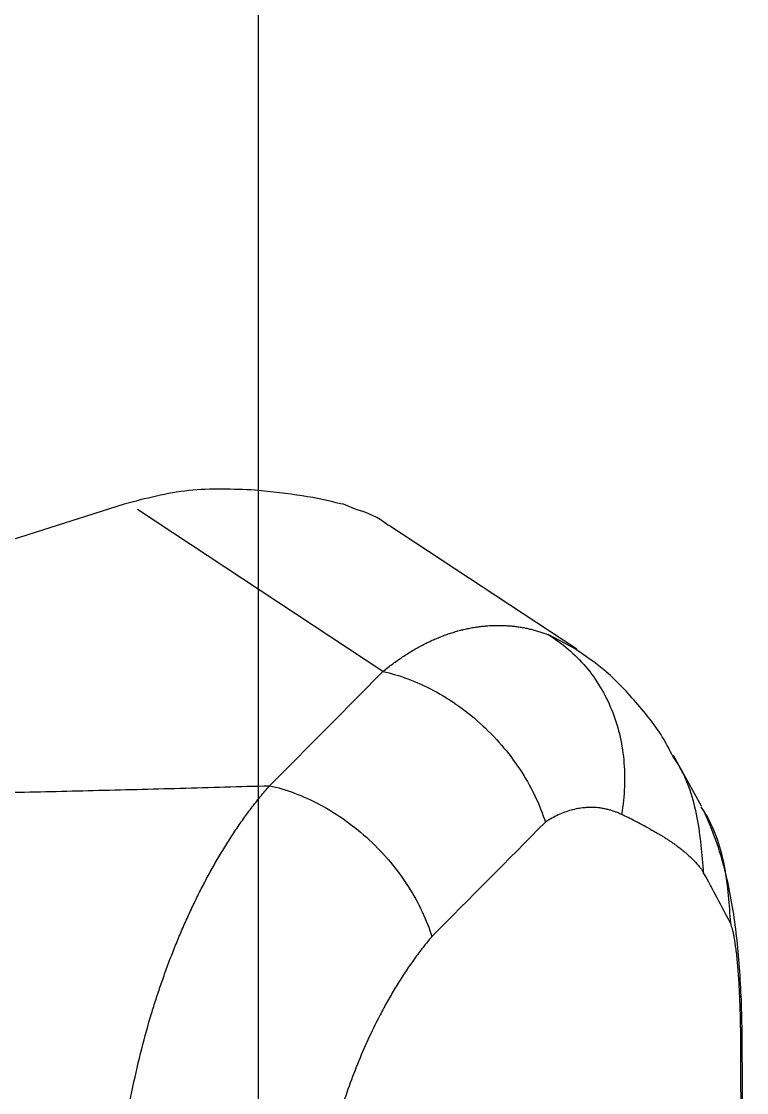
# Model space of a CAD drawing. Header units: inches. Extents: x 2 to 87, y 6 to 129.
# Drawn here: x 9.106 to 10.742, y 46.425 to 48.841 of the extents above; entities that cross this region are included whole.
import ezdxf

# ---------------------------------------------------------------- set-up
doc = ezdxf.new("R2010")
doc.units = ezdxf.units.IN
doc.header["$MEASUREMENT"] = 0
doc.layers.add('1', color=4, linetype='Continuous')

# ---------------------------------------------------------------- blocks, each defined once
blk = doc.blocks.new('2020 HS PILLOW')
at = {"layer": '1', "color": 2}
for p, q in [((-5.8034, -0.0127), (-5.8027, -0.0108)), ((-6.3305, -0.1013), (-6.4452, -0.1647)), ((-6.6848, -0.3827), (-6.9647, -0.8072)), ((-6.6841, -0.3831), (-6.7176, -0.4473)), ((-6.6345, -0.8199), (-6.9998, -1.374)), ((-7.0118, -1.4041), (-6.3581, -3.4563))]:
    blk.add_line(p, q, dxfattribs=at)
at = {"layer": '1', "color": 2, "flags": 128}
for points in [[(-6.3769, -1.0757), (-6.5212, -0.9324), (-6.6345, -0.8199)], [(-7.0014, -0.8843), (-7.0115, -0.9091), (-7.0128, -0.9158)]]:
    blk.add_lwpolyline(points, dxfattribs=at)
at = {"layer": '1', "color": 2}
for points, knots in [([(5.8034, -0.0127), (5.5758, -0.0117), (5.1207, -0.0097), (4.4379, -0.0073), (3.7551, -0.0052), (3.0724, -0.0034), (2.3896, -0.0021), (1.7069, -0.001), (1.0241, -0.0003), (0.3414, 0), (-0.3414, 0), (-1.0241, -0.0003), (-1.7069, -0.001), (-2.3896, -0.0021), (-3.0724, -0.0034), (-3.7551, -0.0052), (-4.4379, -0.0073), (-5.1207, -0.0097), (-5.5758, -0.0117), (-5.8034, -0.0127)], [0, 0, 0, 0, 0.058824, 0.117648, 0.176472, 0.235295, 0.294119, 0.352942, 0.411765, 0.470588, 0.529412, 0.588235, 0.647058, 0.705881, 0.764705, 0.823528, 0.882352, 0.941176, 1, 1, 1, 1]), ([(5.8027, -0.0093), (4.0523, -0.005), (0.1838, 0.0045), (-3.6846, -0.0044), (-5.8027, -0.0093)], [0, 0, 0, 0, 0.452479, 1, 1, 1, 1]), ([(-5.8027, -0.0093), (-5.8297, -0.0097), (-5.8824, -0.0105), (-5.9826, -0.0157), (-6.0994, -0.0281), (-6.2065, -0.0517), (-6.2748, -0.0761), (-6.3056, -0.0893), (-6.3155, -0.0942), (-6.3167, -0.0947)], [0, 0, 0, 0, 0.134155, 0.260922, 0.509099, 0.767284, 0.920658, 0.990549, 1, 1, 1, 1]), ([(-5.8034, -0.0127), (-5.8066, -0.0127), (-5.8131, -0.0127), (-5.8227, -0.0128), (-5.8323, -0.0129), (-5.8418, -0.0131), (-5.8512, -0.0133), (-5.8605, -0.0135), (-5.8698, -0.0138), (-5.879, -0.0141), (-5.8881, -0.0144), (-5.9086, -0.0152), (-5.9394, -0.0168), (-5.9768, -0.0197), (-6.0091, -0.0232), (-6.0301, -0.0264), (-6.0433, -0.0289), (-6.051, -0.0307), (-6.0576, -0.0325), (-6.063, -0.0343), (-6.0657, -0.0356), (-6.067, -0.0362)], [0, 0, 0, 0, 0.02507, 0.049985, 0.074783, 0.099504, 0.124186, 0.148867, 0.173587, 0.198385, 0.223298, 0.248366, 0.368821, 0.491766, 0.615218, 0.740909, 0.792607, 0.844158, 0.895769, 0.947648, 1, 1, 1, 1]), ([(-6.3294, -0.103), (-6.3239, -0.0993), (-6.2827, -0.0719), (-6.193, -0.045), (-6.1086, -0.0391), (-6.067, -0.0362)], [0, 0, 0, 0, 0.072984, 0.542572, 1, 1, 1, 1]), ([(-6.1802, -0.0964), (-6.2218, -0.0997), (-6.306, -0.1063), (-6.3958, -0.1341), (-6.4372, -0.162), (-6.4432, -0.166)], [0, 0, 0, 0, 0.454798, 0.921395, 1, 1, 1, 1]), ([(-6.2796, -0.2181), (-6.2778, -0.2149), (-6.2744, -0.2087), (-6.2695, -0.1999), (-6.2647, -0.192), (-6.2602, -0.1847), (-6.2559, -0.178), (-6.2519, -0.172), (-6.2468, -0.1647), (-6.2408, -0.1564), (-6.2337, -0.147), (-6.2271, -0.139), (-6.22, -0.1309), (-6.2129, -0.1233), (-6.2053, -0.1157), (-6.1982, -0.1092), (-6.1916, -0.1038), (-6.1856, -0.0994), (-6.182, -0.0974), (-6.1802, -0.0964)], [0, 0, 0, 0, 0.048239, 0.094105, 0.137612, 0.178773, 0.217603, 0.254119, 0.288334, 0.355559, 0.417313, 0.487162, 0.539223, 0.617936, 0.695814, 0.772891, 0.849237, 0.924916, 1, 1, 1, 1]), ([(-6.4432, -0.166), (-6.4562, -0.1726), (-6.4996, -0.1944), (-6.5652, -0.248), (-6.6353, -0.3127), (-6.6694, -0.3631), (-6.6841, -0.3847)], [0, 0, 0, 0, 0.1360178, 0.4531227, 0.7648096, 1, 1, 1, 1]), ([(-6.2796, -0.2181), (-6.2856, -0.2294), (-6.2969, -0.2506), (-6.3072, -0.2718), (-6.312, -0.2817)], [0, 0, 0, 0, 0.535521, 1, 1, 1, 1]), ([(-6.7176, -0.4473), (-6.6981, -0.4152), (-6.6735, -0.3865), (-6.6164, -0.3383), (-6.5838, -0.3187), (-6.5132, -0.2898), (-6.4752, -0.2806), (-6.3957, -0.2731), (-6.3542, -0.2747), (-6.312, -0.2817)], [0, 0, 0, 0, 0.25, 0.25, 0.5, 0.5, 0.75, 0.75, 1, 1, 1, 1]), ([(-6.312, -0.2817), (-6.3131, -0.2841), (-6.3154, -0.2891), (-6.3183, -0.2965), (-6.3208, -0.304), (-6.323, -0.3115), (-6.3247, -0.3191), (-6.3261, -0.3268), (-6.3271, -0.3345), (-6.3277, -0.3422), (-6.3279, -0.35), (-6.3278, -0.3579), (-6.327, -0.3681), (-6.3253, -0.3807), (-6.3219, -0.3954), (-6.3171, -0.4101), (-6.311, -0.4247), (-6.3036, -0.4392), (-6.2976, -0.4488), (-6.2946, -0.4535)], [0, 0, 0, 0, 0.043075, 0.086204, 0.129425, 0.172775, 0.216288, 0.260003, 0.303954, 0.348175, 0.392703, 0.437569, 0.482807, 0.568238, 0.653695, 0.73939, 0.825535, 0.912337, 1, 1, 1, 1]), ([(-6.6345, -0.8199), (-6.6375, -0.8162), (-6.6434, -0.8089), (-6.6518, -0.7979), (-6.6599, -0.7868), (-6.6675, -0.7757), (-6.6747, -0.7646), (-6.6815, -0.7534), (-6.6879, -0.7423), (-6.6939, -0.7311), (-6.6996, -0.72), (-6.7048, -0.7089), (-6.7096, -0.6978), (-6.7141, -0.6867), (-6.7182, -0.6756), (-6.7218, -0.6646), (-6.7252, -0.6536), (-6.7281, -0.6426), (-6.7307, -0.6317), (-6.7329, -0.6208), (-6.7347, -0.61), (-6.7362, -0.5992), (-6.7373, -0.5886), (-6.738, -0.5779), (-6.7384, -0.5674), (-6.7385, -0.5569), (-6.7382, -0.5465), (-6.7376, -0.5362), (-6.7367, -0.5259), (-6.7354, -0.5158), (-6.7338, -0.5057), (-6.7319, -0.4957), (-6.7296, -0.4858), (-6.7271, -0.476), (-6.7242, -0.4663), (-6.7211, -0.4568), (-6.7188, -0.4504), (-6.7176, -0.4473)], [0, 0, 0, 0, 0.031376, 0.062576, 0.093602, 0.124453, 0.155132, 0.185639, 0.215975, 0.24614, 0.276136, 0.305964, 0.335624, 0.365117, 0.394446, 0.423609, 0.452609, 0.481447, 0.510123, 0.538639, 0.566995, 0.595193, 0.623235, 0.65112, 0.678851, 0.706428, 0.733853, 0.761126, 0.78825, 0.815225, 0.842053, 0.868735, 0.895272, 0.921665, 0.947917, 0.974028, 1, 1, 1, 1]), ([(-6.6345, -0.8199), (-6.6264, -0.7833), (-6.6122, -0.7442), (-6.5812, -0.6863), (-6.5693, -0.6671), (-6.5428, -0.6299), (-6.5281, -0.6119), (-6.4964, -0.5778), (-6.4795, -0.5617), (-6.4441, -0.5322), (-6.4258, -0.5188), (-6.3697, -0.4829), (-6.3312, -0.4652), (-6.2946, -0.4535)], [0, 0, 0, 0, 0.25, 0.25, 0.375, 0.375, 0.5, 0.5, 0.625, 0.625, 0.75, 0.75, 1, 1, 1, 1]), ([(-6.3769, -1.0757), (-6.3688, -1.0391), (-6.3545, -1.0001), (-6.3236, -0.9422), (-6.3117, -0.923), (-6.2851, -0.8858), (-6.2704, -0.8678), (-6.2387, -0.8337), (-6.2218, -0.8177), (-6.1864, -0.7882), (-6.168, -0.7747), (-6.1119, -0.7389), (-6.0734, -0.7212), (-6.0368, -0.7096)], [0, 0, 0, 0, 0.25, 0.25, 0.375, 0.375, 0.5, 0.5, 0.625, 0.625, 0.75, 0.75, 1, 1, 1, 1]), ([(-6.0368, -0.7096), (-6.0328, -0.7129), (-6.0248, -0.7196), (-6.0123, -0.7295), (-5.9996, -0.7392), (-5.9866, -0.7488), (-5.9733, -0.7582), (-5.9597, -0.7675), (-5.9458, -0.7766), (-5.9315, -0.7856), (-5.917, -0.7945), (-5.9022, -0.8032), (-5.8871, -0.8118), (-5.8717, -0.8202), (-5.8277, -0.8433), (-5.7511, -0.8785), (-5.6348, -0.9199), (-5.5113, -0.9529), (-5.412, -0.9712), (-5.3425, -0.9804), (-5.304, -0.9847), (-5.2654, -0.9881), (-5.2268, -0.9906), (-5.1881, -0.9923), (-5.1493, -0.9932), (-5.1234, -0.993), (-5.1105, -0.9929)], [0, 0, 0, 0, 0.019849, 0.039658, 0.059434, 0.079184, 0.098913, 0.118627, 0.138334, 0.158039, 0.177748, 0.197468, 0.217205, 0.236965, 0.256754, 0.383221, 0.508368, 0.63284, 0.755204, 0.790767, 0.826041, 0.861081, 0.895941, 0.930676, 0.965344, 1, 1, 1, 1]), ([(-6.9637, -0.8079), (-6.9664, -0.8113), (-6.9855, -0.8353), (-6.994, -0.8617), (-7.0014, -0.8843)], [0, 0, 0, 0, 0.141502, 1, 1, 1, 1]), ([(-7.0128, -0.9158), (-7.0191, -0.9426), (-7.0316, -0.9958), (-7.0396, -1.0713), (-7.0435, -1.1087)], [0, 0, 0, 0, 0.504529, 1, 1, 1, 1]), ([(-5.1101, -1.442), (-5.118, -1.4421), (-5.1338, -1.4422), (-5.1576, -1.4422), (-5.1816, -1.4419), (-5.2059, -1.4413), (-5.2304, -1.4405), (-5.2552, -1.4395), (-5.2801, -1.4383), (-5.3053, -1.4367), (-5.3306, -1.435), (-5.3561, -1.433), (-5.3819, -1.4308), (-5.4077, -1.4283), (-5.4337, -1.4255), (-5.4598, -1.4225), (-5.4861, -1.4193), (-5.5358, -1.4127), (-5.6072, -1.4018), (-5.6976, -1.3846), (-5.7829, -1.365), (-5.848, -1.3469), (-5.8957, -1.332), (-5.9282, -1.3211), (-5.9607, -1.3096), (-5.9932, -1.2974), (-6.0255, -1.2845), (-6.0576, -1.2709), (-6.0895, -1.2566), (-6.121, -1.2416), (-6.1522, -1.2259), (-6.1828, -1.2095), (-6.2129, -1.1925), (-6.2423, -1.1747), (-6.271, -1.1563), (-6.299, -1.1372), (-6.326, -1.1173), (-6.3522, -1.0969), (-6.3687, -1.0828), (-6.3769, -1.0757)], [0, 0, 0, 0, 0.015046, 0.030262, 0.045649, 0.061207, 0.076938, 0.092841, 0.108917, 0.125166, 0.141587, 0.158181, 0.174947, 0.191885, 0.208994, 0.226272, 0.243719, 0.261334, 0.325871, 0.38892, 0.450368, 0.510128, 0.535099, 0.560601, 0.586626, 0.613167, 0.640216, 0.667762, 0.695796, 0.724306, 0.75328, 0.782703, 0.812563, 0.842844, 0.873531, 0.904607, 0.936056, 0.967859, 1, 1, 1, 1]), ([(-6.3461, -3.4261), (-6.346, -3.3869), (-6.3457, -3.3087), (-6.3455, -3.1913), (-6.3455, -3.0739), (-6.3457, -2.9566), (-6.3462, -2.8392), (-6.3468, -2.7218), (-6.3476, -2.6045), (-6.3487, -2.4871), (-6.3499, -2.3698), (-6.3515, -2.2421), (-6.3534, -2.105), (-6.3558, -1.9584), (-6.3585, -1.8119), (-6.3619, -1.6502), (-6.3661, -1.4717), (-6.3712, -1.2755), (-6.375, -1.1429), (-6.3769, -1.0757)], [0, 0, 0, 0, 0.050086, 0.100152, 0.150197, 0.200224, 0.250231, 0.30022, 0.350192, 0.400146, 0.450084, 0.500006, 0.563112, 0.625003, 0.68697, 0.750001, 0.831127, 0.914459, 1, 1, 1, 1]), ([(-7.0435, -1.1085), (-7.0456, -1.1585), (-7.0499, -1.258), (-7.0245, -1.3554), (-7.0119, -1.4038)], [0, 0, 0, 0, 0.502463, 1, 1, 1, 1])]:
    blk.add_open_spline(points, degree=3, knots=knots, dxfattribs=at)
for points in [[(-6.067, -0.0362), (-6.1047, -0.0559), (-6.1425, -0.0759), (-6.1802, -0.0964)], [(-6.2946, -0.4535), (-6.2086, -0.5388), (-6.1227, -0.6242), (-6.0368, -0.7096)]]:
    blk.add_open_spline(points, degree=3, dxfattribs=at)
blk = doc.blocks.new('2026 STRIDE')
at = {"layer": '1', "color": 3}
blk.add_line((7.3076, 23.6297), (7.3076, 27.7681), dxfattribs=at)
at = {"layer": '1', "color": 3, "rotation": 270}
blk.add_blockref('2020 HS PILLOW', (8.4087, 19.6308), dxfattribs=at)

msp = doc.modelspace()

# ---------------------------------------------------------------- block references
msp.add_blockref('2026 STRIDE', (2.3326, 21.1096))

doc.saveas('drawing.dxf')
